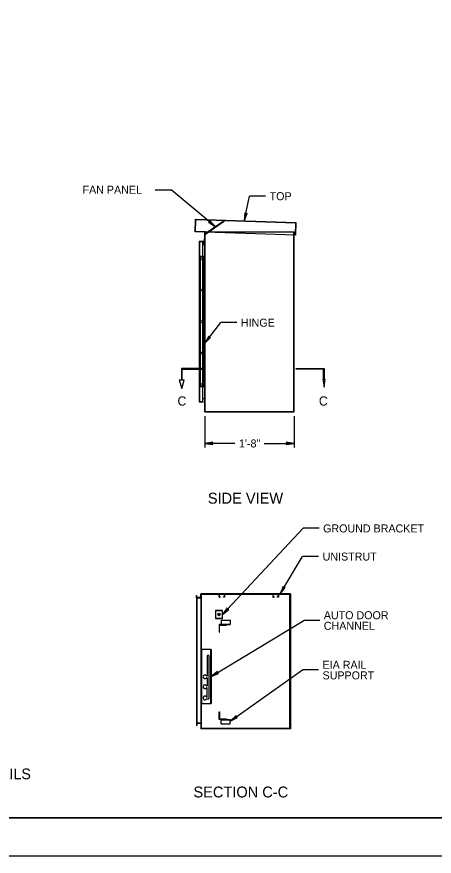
# Model space of a CAD drawing. Extents: x 507398 to 704973, y 495533 to 704964.
# Drawn here: x 507723.5 to 507887.3, y 495533.1 to 495862 of the extents above; entities that cross this region are included whole.
import ezdxf

# ---------------------------------------------------------------- set-up
doc = ezdxf.new("R2010")
doc.units = 0
doc.layers.add('1', color=7, linetype='Continuous')
doc.layers.add('41', color=7, linetype='Continuous')

msp = doc.modelspace()

# ---------------------------------------------------------------- linework, layer by layer
at = {"layer": '1'}
for p, q in [((507777.77, 495794.25), (507784.04, 495794.25)), ((507801.36, 495779.84), (507784.04, 495794.25)), ((507812.73, 495782.02), (507814.86, 495791.77)), ((507821.13, 495791.77), (507814.86, 495791.77)), ((507793.46, 495777.82), (507793.63, 495782.8)), ((507793.58, 495777.81), (507793.76, 495782.67)), ((507793.63, 495782.8), (507832.96, 495781.44)), ((507793.76, 495782.67), (507832.83, 495781.31)), ((507797.4, 495777.1), (507804.88, 495782.25)), ((507797.54, 495776.92), (507804.99, 495782.08)), ((507832.83, 495781.31), (507832.65, 495776.46)), ((507832.96, 495781.44), (507832.78, 495776.44)), ((507832.78, 495776.44), (507793.46, 495777.82)), ((507797.42, 495777.81), (507793.59, 495777.95)), ((507797.12, 495772.75), (507797.3, 495777.68)), ((507797.25, 495772.75), (507797.42, 495777.81)), ((507797.25, 495777.68), (507797.25, 495772.75)), ((507832.37, 495777.68), (507797.25, 495777.68)), ((507797.54, 495776.92), (507797.4, 495777.1)), ((507832.23, 495707.18), (507832.23, 495777.68)), ((507832.37, 495707.18), (507832.37, 495777.68)), ((507795.02, 495774), (507795.02, 495711.2)), ((507796.78, 495774), (507795.02, 495774)), ((507795.15, 495773.87), (507795.15, 495711.34)), ((507796.34, 495773.87), (507795.15, 495773.87)), ((507796.44, 495768.16), (507796.44, 495773.87)), ((507796.44, 495772.9), (507797.12, 495772.88)), ((507796.44, 495772.75), (507797.12, 495772.75)), ((507796.78, 495774), (507796.78, 495772.9)), ((507797.12, 495772.75), (507797.12, 495712.46)), ((507797.25, 495772.75), (507797.25, 495712.46)), ((507795.54, 495717.05), (507795.54, 495768.16)), ((507797.12, 495768.16), (507795.54, 495768.16)), ((507796.44, 495717.05), (507796.44, 495768.16)), ((507796.56, 495717.05), (507796.56, 495768.16)), ((507797.17, 495767.28), (507796.56, 495767.28)), ((507797.17, 495766.41), (507796.56, 495766.41)), ((507797.17, 495717.05), (507797.17, 495768.16)), ((507797.17, 495765.53), (507796.56, 495765.53)), ((507797.17, 495764.64), (507796.56, 495764.64)), ((507797.17, 495763.75), (507796.56, 495763.75)), ((507797.17, 495762.87), (507796.56, 495762.87)), ((507797.17, 495762), (507796.56, 495762)), ((507797.17, 495761.12), (507796.56, 495761.12)), ((507797.17, 495760.23), (507796.56, 495760.23)), ((507797.17, 495759.35), (507796.56, 495759.35)), ((507797.17, 495758.47), (507796.56, 495758.47)), ((507797.17, 495757.59), (507796.56, 495757.59)), ((507797.17, 495756.71), (507796.56, 495756.71)), ((507797.17, 495755.82), (507796.56, 495755.82)), ((507797.17, 495754.94), (507796.56, 495754.94)), ((507797.17, 495754.06), (507796.56, 495754.06)), ((507797.17, 495753.19), (507796.56, 495753.19)), ((507797.17, 495752.31), (507796.56, 495752.31)), ((507797.17, 495751.42), (507796.56, 495751.42)), ((507797.17, 495750.54), (507796.56, 495750.54)), ((507797.17, 495749.66), (507796.56, 495749.66)), ((507797.17, 495748.78), (507796.56, 495748.78)), ((507797.17, 495747.9), (507796.56, 495747.9)), ((507797.17, 495747.01), (507796.56, 495747.01)), ((507797.17, 495746.14), (507796.56, 495746.14)), ((507797.17, 495745.26), (507796.56, 495745.26)), ((507797.17, 495744.37), (507796.56, 495744.37)), ((507797.17, 495743.5), (507796.56, 495743.5)), ((507797.17, 495742.6), (507796.56, 495742.6)), ((507797.17, 495741.73), (507796.56, 495741.73)), ((507797.17, 495740.85), (507796.56, 495740.85)), ((507797.17, 495739.96), (507796.56, 495739.96)), ((507797.25, 495734.12), (507803.59, 495742.19)), ((507809.86, 495742.19), (507803.59, 495742.19)), ((507797.17, 495739.09), (507796.56, 495739.09)), ((507797.17, 495738.2), (507796.56, 495738.2)), ((507797.17, 495737.32), (507796.56, 495737.32)), ((507797.17, 495736.44), (507796.56, 495736.44)), ((507797.17, 495735.56), (507796.56, 495735.56)), ((507797.17, 495734.68), (507796.56, 495734.68)), ((507797.17, 495733.79), (507796.56, 495733.79)), ((507797.17, 495732.91), (507796.56, 495732.91)), ((507797.17, 495732.03), (507796.56, 495732.03)), ((507797.17, 495731.15), (507796.56, 495731.15)), ((507797.17, 495730.27), (507796.56, 495730.27)), ((507797.17, 495729.39), (507796.56, 495729.39)), ((507797.17, 495728.51), (507796.56, 495728.51)), ((507797.17, 495727.63), (507796.56, 495727.63)), ((507797.17, 495726.75), (507796.56, 495726.75)), ((507796.55, 495724.25), (507788.08, 495724.25)), ((507788.08, 495724.25), (507788.08, 495719.71)), ((507788.35, 495719.71), (507788.35, 495723.97)), ((507788.35, 495723.97), (507796.55, 495723.97)), ((507796.55, 495723.97), (507796.55, 495724.25)), ((507797.17, 495725.87), (507796.56, 495725.87)), ((507797.17, 495724.98), (507796.56, 495724.98)), ((507797.17, 495724.1), (507796.56, 495724.1)), ((507797.17, 495723.23), (507796.56, 495723.23)), ((507833.04, 495724.25), (507844.07, 495724.25)), ((507833.04, 495723.97), (507833.04, 495724.25)), ((507843.8, 495723.97), (507833.04, 495723.97)), ((507843.8, 495719.71), (507843.8, 495723.97)), ((507844.07, 495724.25), (507844.07, 495719.71)), ((507797.17, 495722.35), (507796.56, 495722.35)), ((507797.17, 495721.46), (507796.56, 495721.46)), ((507797.17, 495720.57), (507796.56, 495720.57)), ((507788.08, 495719.71), (507787.25, 495719.71)), ((507787.25, 495719.71), (507788.24, 495716.45)), ((507788.24, 495716.45), (507789.17, 495719.71)), ((507789.17, 495719.71), (507788.35, 495719.71)), ((507797.12, 495717.05), (507795.54, 495717.05)), ((507796.44, 495711.34), (507796.44, 495717.05)), ((507797.17, 495719.69), (507796.56, 495719.69)), ((507797.17, 495718.82), (507796.56, 495718.82)), ((507797.17, 495717.94), (507796.56, 495717.94)), ((507795.02, 495711.2), (507796.78, 495711.2)), ((507795.15, 495711.34), (507796.34, 495711.34)), ((507796.44, 495712.46), (507797.25, 495712.46)), ((507797.12, 495712.35), (507796.44, 495712.35)), ((507797.12, 495712.46), (507797.12, 495707.18)), ((507797.25, 495712.46), (507797.25, 495707.31)), ((507797.25, 495712.46), (507797.25, 495707.18)), ((507832.11, 495710.71), (507832.23, 495710.71)), ((507832.11, 495710.71), (507832.11, 495707.31)), ((507832.23, 495707.18), (507832.23, 495710.71)), ((507797.25, 495707.18), (507797.12, 495707.18)), ((507797.25, 495707.31), (507832.11, 495707.31)), ((507797.25, 495707.18), (507832.37, 495707.18)), ((507832.23, 495707.18), (507797.25, 495707.18)), ((507797.25, 495705.61), (507797.25, 495693.28)), ((507832.37, 495705.61), (507832.37, 495693.28)), ((507809.11, 495694.85), (507797.25, 495694.85)), ((507820.51, 495694.85), (507832.37, 495694.85)), ((507804.17, 495627.86), (507835.84, 495661.62)), ((507842.11, 495661.62), (507835.84, 495661.62)), ((507826.8, 495635.91), (507835.65, 495650.58)), ((507841.92, 495650.58), (507835.65, 495650.58)), ((507794.03, 495635.25), (507794.17, 495635.25)), ((507794.03, 495634.38), (507794.03, 495635.25)), ((507795.66, 495634.5), (507794.03, 495634.5)), ((507794.03, 495634.5), (507794.03, 495585.28)), ((507795.79, 495634.5), (507794.03, 495634.5)), ((507794.03, 495634.38), (507795.79, 495634.38)), ((507794.17, 495634.5), (507794.17, 495635.25)), ((507794.17, 495634.5), (507794.17, 495585.28)), ((507795.66, 495634.5), (507795.66, 495635.91)), ((507830.9, 495635.91), (507795.66, 495635.91)), ((507795.66, 495635.78), (507795.66, 495634.5)), ((507795.66, 495635.78), (507830.78, 495635.78)), ((507795.66, 495634.5), (507795.66, 495585.28)), ((507795.79, 495635.91), (507795.79, 495634.38)), ((507830.78, 495635.78), (507795.79, 495635.78)), ((507795.79, 495635.78), (507795.79, 495583.22)), ((507802.84, 495635.78), (507805.05, 495635.78)), ((507802.84, 495635.78), (507802.84, 495634.68)), ((507802.84, 495634.68), (507803.33, 495634.68)), ((507804.93, 495635.67), (507802.95, 495635.67)), ((507802.95, 495634.79), (507802.95, 495635.67)), ((507803.33, 495634.79), (507802.95, 495634.79)), ((507803.33, 495634.68), (507803.33, 495634.79)), ((507804.56, 495634.79), (507804.93, 495634.79)), ((507804.56, 495634.68), (507804.56, 495634.79)), ((507805.05, 495634.68), (507804.56, 495634.68)), ((507804.93, 495634.79), (507804.93, 495635.67)), ((507805.05, 495635.78), (507805.05, 495634.68)), ((507823.99, 495635.78), (507826.19, 495635.78)), ((507823.99, 495635.78), (507823.99, 495634.68)), ((507823.99, 495634.68), (507824.49, 495634.68)), ((507826.08, 495635.67), (507824.11, 495635.67)), ((507824.11, 495634.79), (507824.11, 495635.67)), ((507824.49, 495634.79), (507824.11, 495634.79)), ((507824.49, 495634.68), (507824.49, 495634.79)), ((507825.7, 495634.79), (507826.08, 495634.79)), ((507825.7, 495634.68), (507825.7, 495634.79)), ((507826.19, 495634.68), (507825.7, 495634.68)), ((507826.08, 495634.79), (507826.08, 495635.67)), ((507826.19, 495635.78), (507826.19, 495634.68)), ((507830.65, 495583.22), (507830.65, 495635.78)), ((507830.78, 495635.78), (507830.78, 495583.16)), ((507830.78, 495583.22), (507830.78, 495635.78)), ((507830.9, 495635.91), (507830.9, 495583.04)), ((507804.17, 495629.4), (507801.52, 495629.4)), ((507801.52, 495629.4), (507801.52, 495626.32)), ((507804.17, 495629.27), (507801.52, 495629.27)), ((507804.17, 495626.32), (507804.17, 495629.4)), ((507799.77, 495603.49), (507836.12, 495625.51)), ((507801.52, 495626.45), (507804.17, 495626.45)), ((507801.52, 495626.32), (507804.17, 495626.32)), ((507803.72, 495625.65), (507807.25, 495625.65)), ((507803.72, 495625.65), (507803.72, 495623.87)), ((507807.25, 495625.65), (507807.25, 495623.87)), ((507842.39, 495625.51), (507836.12, 495625.51)), ((507805.79, 495623.87), (507802.84, 495623.87)), ((507802.84, 495623.87), (507802.84, 495620.94)), ((507803.08, 495620.94), (507803.08, 495623.64)), ((507803.08, 495623.64), (507805.79, 495623.64)), ((507803.72, 495624.01), (507807.25, 495624.01)), ((507803.72, 495623.87), (507807.25, 495623.87)), ((507805.79, 495623.64), (507805.79, 495623.87)), ((507802.84, 495620.94), (507803.08, 495620.94)), ((507799.77, 495614.07), (507795.79, 495614.07)), ((507795.79, 495614.07), (507795.79, 495592.91)), ((507796.01, 495614.07), (507796.01, 495592.91)), ((507798.21, 495611.48), (507798.21, 495603.77)), ((507798.99, 495595.12), (507798.99, 495611.48)), ((507799.54, 495614.07), (507799.54, 495592.91)), ((507799.77, 495614.07), (507799.77, 495592.91)), ((507807.25, 495586.08), (507835.62, 495606.1)), ((507841.89, 495606.1), (507835.62, 495606.1)), ((507797.91, 495603.77), (507798.21, 495603.77)), ((507798.21, 495603), (507797.91, 495603)), ((507798.21, 495603), (507798.21, 495599.91)), ((507797.91, 495599.91), (507798.21, 495599.91)), ((507798.21, 495599.13), (507797.91, 495599.13)), ((507798.21, 495595.5), (507798.21, 495599.13)), ((507797.91, 495595.5), (507798.21, 495595.5)), ((507795.79, 495592.91), (507799.77, 495592.91)), ((507797.91, 495594.73), (507798.6, 495594.73)), ((507802.84, 495589.63), (507803.08, 495589.63)), ((507802.84, 495586.69), (507802.84, 495589.63)), ((507803.08, 495589.63), (507803.08, 495586.93)), ((507795.79, 495585.28), (507794.03, 495585.28)), ((507794.03, 495585.28), (507795.79, 495585.28)), ((507794.03, 495585.28), (507794.03, 495584.39)), ((507795.66, 495585.14), (507794.03, 495585.14)), ((507794.17, 495585.14), (507794.17, 495584.39)), ((507795.66, 495585.28), (507795.66, 495583.22)), ((507805.79, 495586.69), (507802.84, 495586.69)), ((507803.08, 495586.93), (507805.79, 495586.93)), ((507803.72, 495586.69), (507807.25, 495586.69)), ((507803.72, 495584.93), (507803.72, 495586.69)), ((507803.72, 495586.56), (507807.25, 495586.56)), ((507805.79, 495586.93), (507805.79, 495586.69)), ((507807.25, 495584.93), (507807.25, 495586.69)), ((507794.03, 495584.39), (507794.17, 495584.39)), ((507795.66, 495584.44), (507795.66, 495583.04)), ((507795.66, 495583.22), (507830.78, 495583.22)), ((507830.9, 495583.04), (507795.66, 495583.04)), ((507795.79, 495583.04), (507795.79, 495584.59)), ((507830.78, 495583.16), (507795.79, 495583.16)), ((507803.72, 495584.93), (507807.25, 495584.93)), ((507453.33, 495548.12), (508443.33, 495548.12)), ((508446.33, 495533.12), (507398.16, 495533.12))]:
    msp.add_line(p, q, dxfattribs=at)
for points in [[(507812.73, 495782.02), (507813.84, 495784.99), (507813.33, 495784.76), (507812.96, 495785.18)], [(507801.36, 495779.84), (507799.23, 495782.19), (507799.2, 495781.63), (507798.65, 495781.5)], [(507797.25, 495734.12), (507799.54, 495736.31), (507798.98, 495736.32), (507798.84, 495736.87)], [(507844.07, 495716.9), (507844.52, 495720.04), (507844.07, 495719.71), (507843.62, 495720.04)], [(507797.25, 495694.85), (507800.39, 495694.4), (507800.06, 495694.85), (507800.39, 495695.3)], [(507832.37, 495694.85), (507829.23, 495695.3), (507829.56, 495694.85), (507829.23, 495694.4)], [(507832.37, 495694.85), (507829.23, 495695.3), (507829.56, 495694.85), (507829.23, 495694.4)], [(507826.8, 495635.91), (507828.81, 495638.37), (507828.25, 495638.31), (507828.04, 495638.83)], [(507804.17, 495627.86), (507806.65, 495629.85), (507806.09, 495629.91), (507805.99, 495630.46)], [(507799.77, 495603.49), (507802.68, 495604.73), (507802.16, 495604.94), (507802.22, 495605.5)], [(507807.25, 495586.08), (507810.07, 495587.52), (507809.54, 495587.7), (507809.55, 495588.26)]]:
    msp.add_lwpolyline(points, close=True, dxfattribs=at)
for centre, radius in [((507796.04, 495767.28), 0.423), ((507796.04, 495754.94), 0.423), ((507796.04, 495742.6), 0.423), ((507796.04, 495730.26), 0.423), ((507796.04, 495717.93), 0.423), ((507802.84, 495627.86), 0.495), ((507802.84, 495627.86), 0.33)]:
    msp.add_circle(centre, radius, dxfattribs=at)
for centre, radius, start, end in [((507798.6, 495611.48), 0.386, 0, 180), ((507797.3, 495603.39), 0.716, 32.6434, 327.3566), ((507797.3, 495599.53), 0.716, 32.6434, 327.3566), ((507797.3, 495595.12), 0.716, 32.6434, 327.3566), ((507798.6, 495595.12), 0.386, 270, 0)]:
    msp.add_arc(centre, radius, start, end, dxfattribs=at)
at = {"layer": '41'}
for points in [[(507398.16, 496193.12), (508446.33, 496193.12), (508446.33, 495533.12), (507398.16, 495533.12)], [(507453.33, 496178.12), (508443.33, 496178.12), (508443.33, 495548.12), (507453.33, 495548.12)]]:
    msp.add_lwpolyline(points, close=True, dxfattribs=at)

# ---------------------------------------------------------------- texts
at = {"layer": '1'}
for s, height, p in [('FAN PANEL', 3.135, (507749.31, 495792.71)), ('TOP', 3.135, (507822.69, 495790.17)), ('HINGE', 3.135, (507811.43, 495740.6)), ('C', 3.62, (507786.55, 495709.68)), ('C', 3.62, (507842.01, 495709.68)), ('1\'-8"', 3.135, (507810.67, 495693.28)), ('SIDE VIEW', 4.275, (507798.45, 495671.26)), ('GROUND BRACKET', 3.1349, (507843.67, 495659.99)), ('UNISTRUT', 3.135, (507843.49, 495648.96)), ('AUTO DOOR', 3.135, (507843.95, 495625.98)), ('CHANNEL', 3.135, (507843.95, 495621.84)), ('EIA RAIL', 3.135, (507843.46, 495606.54)), ('SUPPORT', 3.135, (507843.46, 495602.4)), ('TYP. READER CABINET DETAILS', 4.1893, (507640.95, 495563.29)), ('SECTION C-C', 4.2748, (507792.82, 495556.14))]:
    msp.add_text(s, height=height, dxfattribs=at).set_placement(p)

doc.saveas('drawing.dxf')
